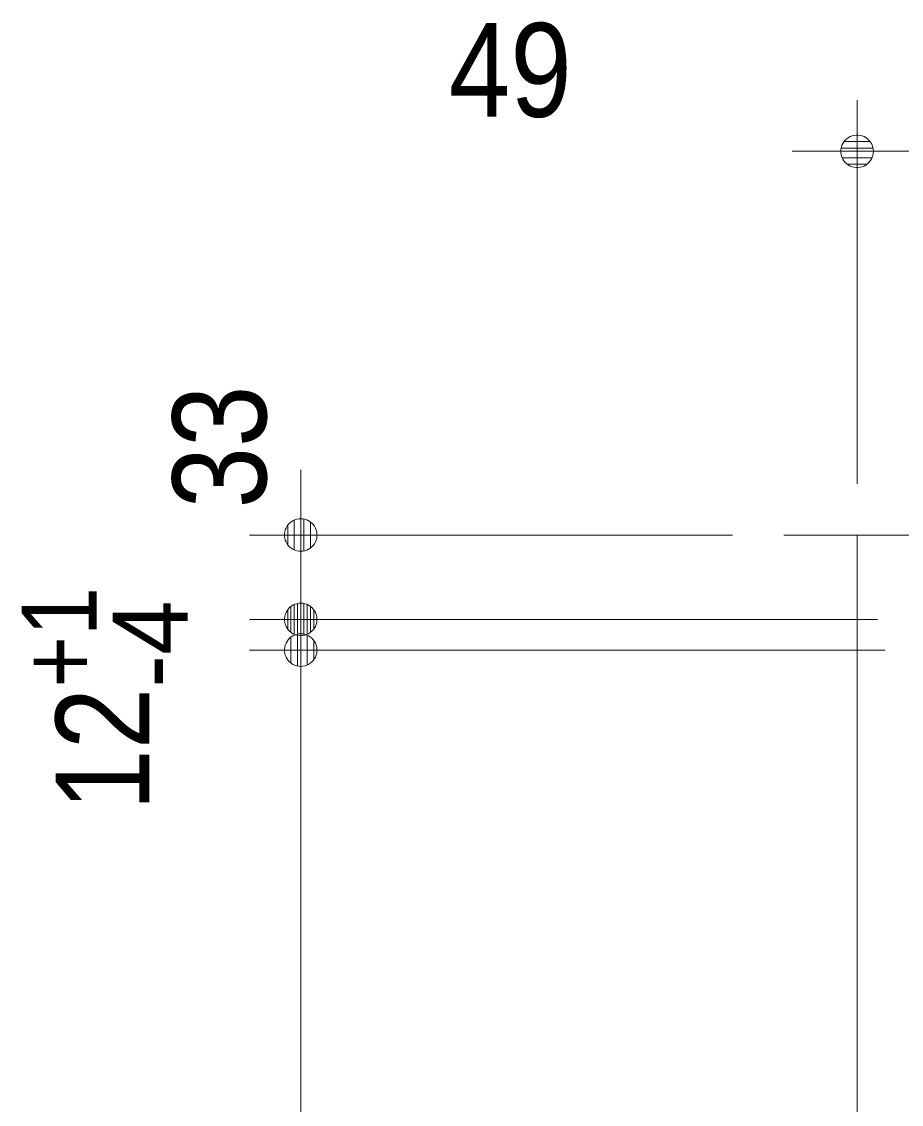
# Model space of a CAD drawing. Units: millimetres, scale not verified. Extents: x -6062 to 6062, y -3045 to 3045.
# Drawn here: x -1607.6 to -1263.8, y 277.4 to 700.7 of the extents above; entities that cross this region are included whole.
import ezdxf
from ezdxf.enums import TextEntityAlignment as Align

# ---------------------------------------------------------------- set-up
doc = ezdxf.new("R2010")
doc.units = ezdxf.units.MM
doc.header["$LTSCALE"] = 20
for name, color, linetype, lineweight in [('0-0_2寸法-1', 7, 'Continuous', 9), ('0-1_0', 7, 'Continuous', 9), ('0-2_2寸法-2', 7, 'Continuous', 9), ('0-4_3一般', 7, 'Continuous', 9)]:
    doc.layers.add(name, color=color, linetype=linetype, lineweight=lineweight)
doc.styles.add('ＭＳ Ｐゴシック', font='')
doc.styles.get('ＭＳ Ｐゴシック').set_extended_font_data('MS PGothic')

# ---------------------------------------------------------------- blocks, each defined once
blk = doc.blocks.new('_Dot')
at = {"layer": '0-1_0'}
for p, q in [((-10, 0), (-20, 0)), ((9.78, 2), (-9.78, 2)), ((7.99, 6), (-7.99, 6)), ((9.16, -3.98), (-9.16, -3.98)), ((6, -7.98), (-6, -7.98))]:
    blk.add_line(p, q, dxfattribs=at)
for points in [[(10, 0), (9.92, 1.25), (9.69, 2.49), (9.3, 3.68), (8.76, 4.82), (8.09, 5.88), (7.29, 6.85), (6.37, 7.71), (5.36, 8.44), (4.26, 9.05), (3.09, 9.51), (1.87, 9.82), (0.63, 9.98), (-0.63, 9.98), (-1.87, 9.82), (-3.09, 9.51), (-4.26, 9.05), (-5.36, 8.44), (-6.37, 7.71), (-7.29, 6.85), (-8.09, 5.88), (-8.76, 4.82), (-9.3, 3.68), (-9.69, 2.49), (-9.92, 1.25), (-10, 0), (0, 0)], [(-10, 0), (-9.92, -1.25), (-9.69, -2.49), (-9.3, -3.68), (-8.76, -4.82), (-8.09, -5.88), (-7.29, -6.85), (-6.37, -7.71), (-5.36, -8.44), (-4.26, -9.05), (-3.09, -9.51), (-1.87, -9.82), (-0.63, -9.98), (0.63, -9.98), (1.87, -9.82), (3.09, -9.51), (4.26, -9.05), (5.36, -8.44), (6.37, -7.71), (7.29, -6.85), (8.09, -5.88), (8.76, -4.82), (9.3, -3.68), (9.69, -2.49), (9.92, -1.25), (10, 0), (0, 0)]]:
    blk.add_lwpolyline(points, close=True, dxfattribs=at)
blk = doc.blocks.new('グループ-2')
at = {"layer": '0-4_3一般'}
blk.add_line((9555.3, 10000), (12978.8, 10000), dxfattribs=at)
blk = doc.blocks.new('グループ-18')
at = {"layer": '0-4_3一般'}
blk.add_blockref('グループ-2', (0, 0), dxfattribs=at)

msp = doc.modelspace()

# ---------------------------------------------------------------- linework, layer by layer
at = {"layer": '0-0_2寸法-1'}
for p, q in [((-1270.04, 455), (-1518.54, 455)), ((-1498.54, 442.29), (-1498.54, -1824.29))]:
    msp.add_line(p, q, dxfattribs=at)
at = {"layer": '0-2_2寸法-2'}
for p, q in [((-1281.04, 520), (-1281.04, 670)), ((-1293.75, 650), (-1306.46, 650)), ((-1232.04, 650), (-1281.04, 650)), ((-1498.54, 512.71), (-1498.54, 525.42)), ((-1329.74, 500), (-1518.54, 500)), ((-1498.54, 500), (-1498.54, 467)), ((-1498.54, 479.71), (-1498.54, 492.42)), ((-1273.04, 467), (-1518.54, 467)), ((-1273.04, 467), (-1518.54, 467)), ((-1498.54, 467), (-1498.54, 455)), ((-1270.04, 455), (-1518.54, 455)), ((-1498.54, 454.29), (-1498.54, 441.58)), ((-1498.54, 442.29), (-1498.54, 429.58))]:
    msp.add_line(p, q, dxfattribs=at)
at = {"layer": '0-4_3一般'}
msp.add_line((-1281.04, 500), (-1281.04, -1850), dxfattribs=at)

# ---------------------------------------------------------------- block references
at = {"layer": '0-0_2寸法-1', "xscale": 0.6356201, "yscale": 0.6356201, "rotation": 90}
msp.add_blockref('_Dot', (-1498.54, 455), dxfattribs=at)
at = {"layer": '0-2_2寸法-2', "xscale": 0.6356201, "yscale": 0.6356201}
msp.add_blockref('_Dot', (-1281.04, 650), dxfattribs=at)
for p, rotation in [((-1498.54, 500), 270), ((-1498.54, 467), 270), ((-1498.54, 467), 90), ((-1498.54, 455), 90)]:
    msp.add_blockref('_Dot', p, dxfattribs=dict(at, rotation=rotation))
at = {"layer": '0-4_3一般', "xscale": 0.05, "yscale": 0.05}
msp.add_blockref('グループ-18', (-1787.5, 0), dxfattribs=at)

# ---------------------------------------------------------------- texts
at = {"layer": '0-2_2寸法-2', "style": 'ＭＳ Ｐゴシック', "width": 0.9}
msp.add_text('49', height=36.66, dxfattribs=at).set_placement((-1440.6, 652.48), align=Align.BOTTOM_LEFT)
for s, height, p in [('33', 36.66, (-1501.02, 510.41)), ('+1', 29.33, (-1569.51, 440.33)), ('12', 36.66, (-1546.68, 392.23))]:
    msp.add_text(s, height=height, rotation=90, dxfattribs=at).set_placement(p, align=Align.BOTTOM_LEFT)
at = {"layer": '0-2_2寸法-2', "style": 'ＭＳ Ｐゴシック'}
msp.add_text('-4', height=29.33, rotation=90, dxfattribs=at).set_placement((-1533.89, 440.33), align=Align.BOTTOM_LEFT)

doc.saveas('drawing.dxf')
